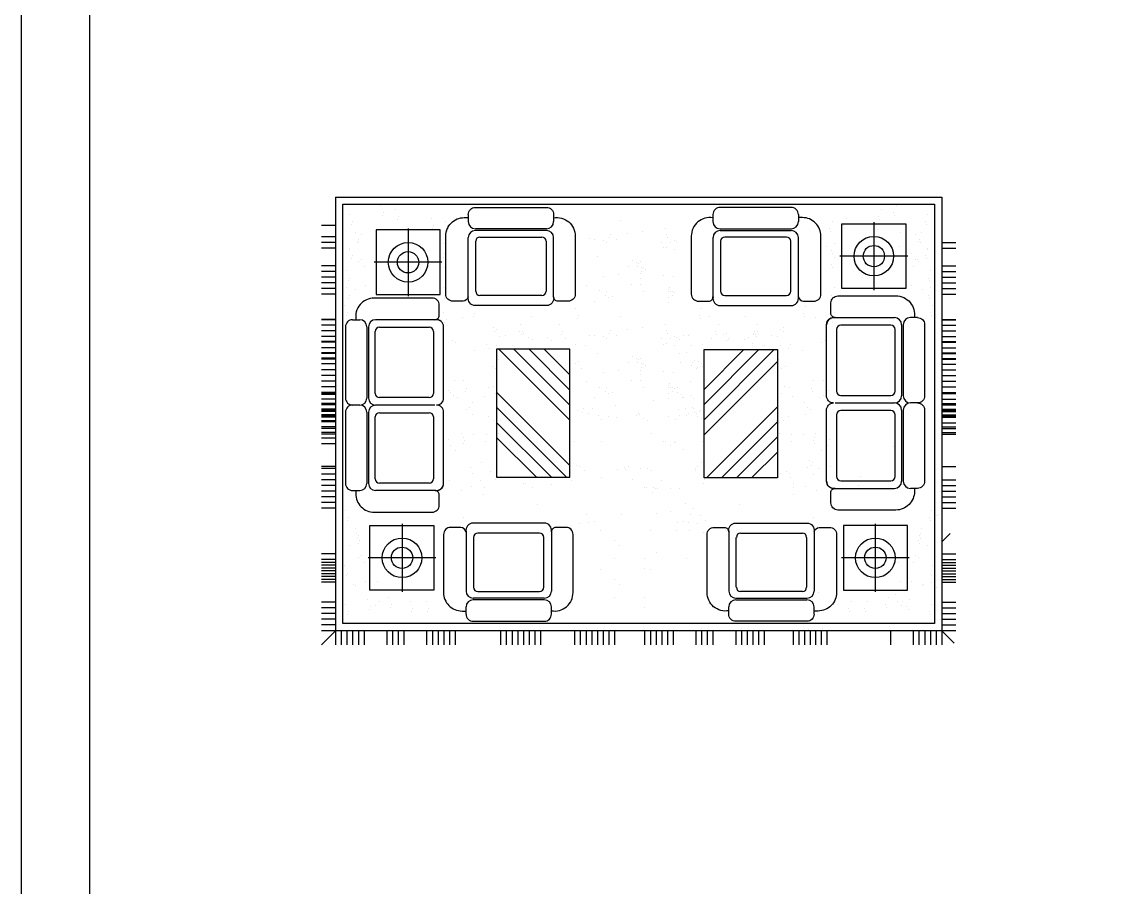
# Model space of a CAD drawing. Header units: inches. Extents: x 6.4 to 48.9, y 11.7 to 36.5.
# Drawn here: x 27.88 to 33.22, y 19.06 to 23.34 of the extents above; entities that cross this region are included whole.
import ezdxf

# ---------------------------------------------------------------- set-up
doc = ezdxf.new("R2010")
doc.units = ezdxf.units.IN
doc.header["$MEASUREMENT"] = 0
for name, color, linetype in [('02', 2, 'Continuous'), ('1', 1, 'Continuous'), ('4', 4, 'Continuous'), ('kadrbm', 4, 'Continuous')]:
    doc.layers.add(name, color=color, linetype=linetype)

# ---------------------------------------------------------------- blocks, each defined once
blk = doc.blocks.new('kadrbm')
at = {"layer": 'kadrbm', "color": 4}
blk.add_lwpolyline([(0, 0), (0, 24.7972), (21, 24.7972), (21, 0), (0, 0)], close=True, dxfattribs=at)
blk.add_lwpolyline([(20.6631, 0.3257), (20.6631, 24.4603), (0.3369, 24.4603), (0.3369, 0.3257), (20.6631, 0.3257)], dxfattribs=at)

msp = doc.modelspace()

# ---------------------------------------------------------------- linework, layer by layer
at = {"layer": '02'}
for p, q in [((30.0944, 22.3825), (30.0944, 22.3473)), ((30.5168, 22.3825), (30.5168, 22.3473)), ((31.3052, 22.3825), (31.3052, 22.3473)), ((31.7276, 22.3825), (31.7276, 22.3473)), ((29.7968, 22.3139, -0.1901), (29.7968, 21.9787, -0.1901)), ((30.4816, 22.3121), (30.1296, 22.3121)), ((30.4814, 22.3036), (30.1296, 22.3036)), ((31.3404, 22.3121), (31.6924, 22.3121)), ((31.3406, 22.3036), (31.6924, 22.3036)), ((32.1012, 22.3443, -0.1901), (32.1012, 22.009, -0.1901)), ((30.0944, 21.975), (30.0944, 22.2684)), ((30.1313, 22.003), (30.1313, 22.2501)), ((30.1524, 22.2712), (30.4581, 22.2712)), ((30.4793, 22.2501), (30.4793, 22.003)), ((30.5166, 21.975), (30.5166, 22.2684)), ((31.3054, 21.975), (31.3054, 22.2684)), ((31.3427, 22.2501), (31.3427, 22.003)), ((31.6696, 22.2712), (31.3639, 22.2712)), ((31.6907, 22.003), (31.6907, 22.2501)), ((31.7276, 21.975), (31.7276, 22.2684)), ((29.9644, 22.1463, -0.1901), (29.6292, 22.1463, -0.1901)), ((32.2688, 22.1766, -0.1901), (31.9336, 22.1766, -0.1901)), ((30.4581, 21.9818), (30.1524, 21.9818)), ((31.3639, 21.9818), (31.6696, 21.9818)), ((31.9097, 21.8728), (32.2031, 21.8728)), ((32.3172, 21.873), (32.282, 21.873)), ((29.5222, 21.8624), (29.5574, 21.8624)), ((29.5926, 21.8272), (29.5926, 21.4752)), ((29.6011, 21.827), (29.6011, 21.4752)), ((29.9297, 21.8624), (29.6363, 21.8624)), ((29.6546, 21.8249), (29.9017, 21.8249)), ((31.9165, 21.8144), (31.9165, 21.5087)), ((32.1848, 21.8355), (31.9377, 21.8355)), ((32.2059, 21.5087), (32.2059, 21.8144)), ((32.2383, 21.8376), (32.2383, 21.4858)), ((32.2468, 21.8378), (32.2468, 21.4858)), ((29.6335, 21.4981), (29.6335, 21.8038)), ((29.9229, 21.8038), (29.9229, 21.4981)), ((29.5574, 21.4402), (29.5222, 21.4402)), ((29.9297, 21.44), (29.6363, 21.44)), ((29.9017, 21.4769), (29.6546, 21.4769)), ((31.9097, 21.4506), (32.2031, 21.4506)), ((31.9377, 21.4875), (32.1848, 21.4875)), ((32.3172, 21.4506), (32.282, 21.4506)), ((29.5926, 21.405), (29.5926, 21.053)), ((29.6011, 21.4048), (29.6011, 21.053)), ((29.6546, 21.4027), (29.9017, 21.4027)), ((31.9165, 21.3922), (31.9165, 21.0864)), ((32.1848, 21.4133), (31.9377, 21.4133)), ((32.2059, 21.0864), (32.2059, 21.3922)), ((32.2383, 21.4154), (32.2383, 21.0636)), ((32.2468, 21.4156), (32.2468, 21.0636)), ((29.6335, 21.0758), (29.6335, 21.3816)), ((29.9229, 21.3816), (29.9229, 21.0758)), ((29.5222, 21.0178), (29.5574, 21.0178)), ((29.9297, 21.0178), (29.6363, 21.0178)), ((29.9017, 21.0547), (29.6546, 21.0547)), ((31.9097, 21.0284), (32.2031, 21.0284)), ((31.9377, 21.0653), (32.1848, 21.0653)), ((32.3172, 21.0284), (32.282, 21.0284)), ((29.7667, 20.8526, -0.1901), (29.7667, 20.5174, -0.1901)), ((32.1085, 20.8526, -0.1901), (32.1085, 20.5174, -0.1901)), ((30.0836, 20.8142), (30.0836, 20.5207)), ((30.4474, 20.8073), (30.1417, 20.8073)), ((30.5059, 20.8142), (30.5059, 20.5207)), ((31.3834, 20.8142), (31.3834, 20.5207)), ((31.4419, 20.8073), (31.7476, 20.8073)), ((31.8056, 20.8142), (31.8056, 20.5207)), ((30.1205, 20.7862), (30.1205, 20.5391)), ((30.4685, 20.5391), (30.4685, 20.7862)), ((31.4207, 20.5391), (31.4207, 20.7862)), ((31.7687, 20.7862), (31.7687, 20.5391)), ((29.9343, 20.685, -0.1901), (29.5991, 20.685, -0.1901)), ((32.2762, 20.685, -0.1901), (31.9409, 20.685, -0.1901)), ((30.4707, 20.4855), (30.1188, 20.4855)), ((30.1417, 20.5179), (30.4474, 20.5179)), ((31.4186, 20.4855), (31.7704, 20.4855)), ((31.7476, 20.5179), (31.4419, 20.5179)), ((30.0836, 20.4066), (30.0836, 20.4418)), ((30.4708, 20.477), (30.1188, 20.477)), ((30.506, 20.4066), (30.506, 20.4418)), ((31.3832, 20.4066), (31.3832, 20.4418)), ((31.4184, 20.477), (31.7704, 20.477)), ((31.8056, 20.4066), (31.8056, 20.4418))]:
    msp.add_line(p, q, dxfattribs=at)
for points in [[(30.0944, 22.3825, -0.414214), (30.1296, 22.4177), (30.4816, 22.4177, -0.414214), (30.5168, 22.3825)], [(31.7276, 22.3825, 0.414214), (31.6924, 22.4177), (31.3404, 22.4177, 0.414214), (31.3052, 22.3825)], [(30.5166, 21.975, -0.465074), (30.4814, 21.9322), (30.1296, 21.9322, -0.465074), (30.0944, 21.975, -0.291349), (30.069, 21.9539), (30.018, 21.9539, -0.414214), (29.9828, 21.9891), (29.9828, 22.2758, -0.414214), (30.0743, 22.3673), (30.0944, 22.3673)], [(30.5168, 22.3659, -0.465572), (30.624, 22.2758), (30.624, 21.9891, -0.414214), (30.5888, 21.9539), (30.5378, 21.9539, -0.414214), (30.5167, 21.975)], [(31.3052, 22.3659, 0.465572), (31.198, 22.2758), (31.198, 21.9891, 0.414214), (31.2332, 21.9539), (31.2842, 21.9539, 0.414214), (31.3053, 21.975)], [(31.3054, 21.975, 0.465074), (31.3406, 21.9322), (31.6924, 21.9322, 0.465074), (31.7276, 21.975, 0.291349), (31.753, 21.9539), (31.804, 21.9539, 0.414214), (31.8392, 21.9891), (31.8392, 22.2758, 0.414214), (31.7476, 22.3673), (31.7276, 22.3673)], [(31.9097, 21.873, -0.414214), (31.8886, 21.8941), (31.8886, 21.945, -0.414214), (31.9238, 21.9802), (32.2105, 21.9802, -0.465572), (32.3006, 21.873)], [(29.9297, 21.8624, 0.414214), (29.9508, 21.8835), (29.9508, 21.9344, 0.414214), (29.9156, 21.9696), (29.6289, 21.9696, 0.465572), (29.5388, 21.8624)], [(32.302, 21.0284), (32.302, 21.0127, -0.414214), (32.2105, 20.9212), (31.9238, 20.9212, -0.414214), (31.8886, 20.9564), (31.8886, 21.0073, -0.414214), (31.9097, 21.0284, -0.465074), (31.8669, 21.0636), (31.8669, 21.4154, -0.414214), (31.9021, 21.4506, -0.414214), (31.8669, 21.4858), (31.8669, 21.8376, -0.461848), (31.9097, 21.873)], [(32.3172, 21.873, -0.414214), (32.3524, 21.8378), (32.3524, 21.4858, -0.418049), (32.3172, 21.4508, -0.414214), (32.3524, 21.4156), (32.3524, 21.0636, -0.414214), (32.3172, 21.0284)], [(29.5222, 21.8624, 0.414214), (29.487, 21.8272), (29.487, 21.4752, 0.418049), (29.5222, 21.4402, 0.414214), (29.487, 21.405), (29.487, 21.053, 0.414214), (29.5222, 21.0178)], [(29.5374, 21.0178), (29.5374, 21.0021, 0.414214), (29.6289, 20.9106), (29.9156, 20.9106, 0.414214), (29.9508, 20.9458), (29.9508, 20.9967, 0.414214), (29.9297, 21.0178, 0.465074), (29.9725, 21.053), (29.9725, 21.4048, 0.414214), (29.9373, 21.44, 0.414214), (29.9725, 21.4752), (29.9725, 21.827, 0.461848), (29.9297, 21.8624)], [(30.5059, 20.8142, 0.465074), (30.4707, 20.8569), (30.1188, 20.8569, 0.465074), (30.0836, 20.8142, 0.291349), (30.0582, 20.8353), (30.0073, 20.8353, 0.414214), (29.9721, 20.8001), (29.9721, 20.5134, 0.414214), (30.0636, 20.4219), (30.0836, 20.4219)], [(31.3834, 20.8142, -0.465074), (31.4186, 20.8569), (31.7704, 20.8569, -0.465074), (31.8056, 20.8142, -0.291349), (31.831, 20.8353), (31.882, 20.8353, -0.414214), (31.9172, 20.8001), (31.9172, 20.5134, -0.414214), (31.8256, 20.4219), (31.8056, 20.4219)], [(30.506, 20.4232, 0.465572), (30.6132, 20.5134), (30.6132, 20.8001, 0.414214), (30.578, 20.8353), (30.5271, 20.8353, 0.414214), (30.506, 20.8142)], [(31.3832, 20.4232, -0.465572), (31.276, 20.5134), (31.276, 20.8001, -0.414214), (31.3112, 20.8353), (31.3622, 20.8353, -0.414214), (31.3833, 20.8142)], [(30.0836, 20.4066, 0.414214), (30.1188, 20.3714), (30.4708, 20.3714, 0.414214), (30.506, 20.4066)], [(31.8056, 20.4066, -0.414214), (31.7704, 20.3714), (31.4184, 20.3714, -0.414214), (31.3832, 20.4066)]]:
    msp.add_lwpolyline(points, format="xyb", dxfattribs=at)
for points in [[(29.955, 21.9867), (29.955, 22.3063), (29.6382, 22.3063), (29.6382, 21.9867)], [(31.943, 22.017), (31.943, 22.3367), (32.2598, 22.3367), (32.2598, 22.017)], [(30.5976, 21.7166), (30.2344, 21.7166), (30.2344, 21.083), (30.5976, 21.083)], [(31.6241, 21.0807), (31.261, 21.0807), (31.261, 21.7143), (31.6241, 21.7143)], [(29.9248, 20.8446), (29.9248, 20.525), (29.608, 20.525), (29.608, 20.8446)], [(31.9504, 20.8446), (31.9504, 20.525), (32.2672, 20.525), (32.2672, 20.8446)]]:
    msp.add_lwpolyline(points, close=True, dxfattribs=at)
for centre, radius in [((29.7968, 22.1463, -0.1901), 0.0979), ((32.1012, 22.1766, -0.1901), 0.0979), ((29.7968, 22.1463, -0.1901), 0.0528), ((32.1012, 22.1766, -0.1901), 0.0528), ((29.7667, 20.685, -0.1901), 0.0979), ((32.1085, 20.685, -0.1901), 0.0979), ((29.7667, 20.685, -0.1901), 0.0528), ((32.1085, 20.685, -0.1901), 0.0528)]:
    msp.add_circle(centre, radius, dxfattribs=at)
for centre, radius, start, end in [((30.1296, 22.3473), 0.0352, 180, 270), ((30.4816, 22.3473), 0.0352, 270, 0), ((31.3404, 22.3473), 0.0352, 180, 270), ((31.6924, 22.3473), 0.0352, 270, 0), ((30.1296, 22.2684), 0.0352, 90, 180), ((30.4814, 22.2684), 0.0352, 0, 90), ((31.3406, 22.2684), 0.0352, 90, 180), ((31.6924, 22.2684), 0.0352, 0, 90), ((30.1524, 22.2501), 0.0211, 90, 180), ((30.4581, 22.2501), 0.0211, 0, 90), ((31.3639, 22.2501), 0.0211, 90, 180), ((31.6696, 22.2501), 0.0211, 0, 90), ((30.1524, 22.003), 0.0211, 180, 270), ((30.4581, 22.003), 0.0211, 270, 0), ((31.3639, 22.003), 0.0211, 180, 270), ((31.6696, 22.003), 0.0211, 270, 0), ((31.9021, 21.8376), 0.0352, 90, 180), ((32.2031, 21.8376), 0.0352, 0, 90), ((32.282, 21.8378), 0.0352, 90, 180), ((29.5574, 21.8272), 0.0352, 0, 90), ((29.6363, 21.827), 0.0352, 90, 180), ((29.6546, 21.8038), 0.0211, 90, 180), ((29.9017, 21.8038), 0.0211, 0, 90), ((29.9373, 21.827), 0.0352, 0, 99.9811), ((31.9377, 21.8144), 0.0211, 90, 180), ((32.1848, 21.8144), 0.0211, 0, 90), ((29.6546, 21.4981), 0.0211, 180, 270), ((29.9017, 21.4981), 0.0211, 270, 0), ((31.9377, 21.5087), 0.0211, 180, 270), ((32.1848, 21.5087), 0.0211, 270, 0), ((29.5574, 21.4752), 0.0352, 270, 0), ((29.5574, 21.405), 0.0352, 0, 90), ((29.6363, 21.4752), 0.0352, 180, 270), ((29.6363, 21.4048), 0.0352, 90, 180), ((32.2031, 21.4858), 0.0352, 270, 0), ((32.2031, 21.4154), 0.0352, 0, 90), ((32.282, 21.4858), 0.0352, 180, 270), ((32.282, 21.4156), 0.0352, 90, 180), ((29.6546, 21.3816), 0.0211, 90, 180), ((29.9017, 21.3816), 0.0211, 0, 90), ((31.9377, 21.3922), 0.0211, 90, 180), ((32.1848, 21.3922), 0.0211, 0, 90), ((29.6546, 21.0758), 0.0211, 180, 270), ((29.9017, 21.0758), 0.0211, 270, 0), ((31.9377, 21.0864), 0.0211, 180, 270), ((32.1848, 21.0864), 0.0211, 270, 0), ((29.5574, 21.053), 0.0352, 270, 0), ((29.6363, 21.053), 0.0352, 180, 270), ((29.9373, 21.053), 0.0352, 270, 0), ((31.9021, 21.0636), 0.0352, 180, 280.4628), ((32.2031, 21.0636), 0.0352, 270, 0), ((32.282, 21.0636), 0.0352, 180, 270), ((30.1417, 20.7862), 0.0211, 90, 180), ((30.4474, 20.7862), 0.0211, 0, 90), ((31.4419, 20.7862), 0.0211, 90, 180), ((31.7476, 20.7862), 0.0211, 0, 90), ((30.1417, 20.5391), 0.0211, 180, 270), ((30.4474, 20.5391), 0.0211, 270, 0), ((31.4419, 20.5391), 0.0211, 180, 270), ((31.7476, 20.5391), 0.0211, 270, 0), ((30.1188, 20.5207), 0.0352, 180, 270), ((30.4707, 20.5207), 0.0352, 270, 0), ((31.4186, 20.5207), 0.0352, 180, 270), ((31.7704, 20.5207), 0.0352, 270, 0), ((30.1188, 20.4418), 0.0352, 90, 180), ((30.4708, 20.4418), 0.0352, 0, 90), ((31.4184, 20.4418), 0.0352, 90, 180), ((31.7704, 20.4418), 0.0352, 0, 90)]:
    msp.add_arc(centre, radius, start, end, dxfattribs=at)
at = {"layer": '1'}
for p, q in [((30.246, 21.7166), (30.5976, 21.365)), ((30.3207, 21.7166), (30.5976, 21.4397)), ((30.3954, 21.7166), (30.5976, 21.5143)), ((30.4701, 21.7166), (30.5976, 21.589)), ((31.261, 21.3677), (31.6075, 21.7143)), ((31.261, 21.4424), (31.5328, 21.7143)), ((31.261, 21.5171), (31.4581, 21.7143)), ((31.261, 21.2931), (31.6241, 21.6562)), ((30.2344, 21.5042), (30.5976, 21.141)), ((30.2344, 21.4295), (30.581, 21.083)), ((31.2726, 21.0807), (31.6241, 21.4322)), ((30.2344, 21.3548), (30.5063, 21.083)), ((31.3472, 21.0807), (31.6241, 21.3576)), ((30.2344, 21.2801), (30.4316, 21.083)), ((31.4219, 21.0807), (31.6241, 21.2829)), ((31.4966, 21.0807), (31.6241, 21.2082))]:
    msp.add_line(p, q, dxfattribs=at)
at = {"layer": '4'}
for p, q in [((29.438, 22.4689), (29.438, 20.2543)), ((32.4372, 22.4689), (32.4372, 20.2543)), ((29.6615, 22.4289), (29.6615, 22.4289)), ((29.7364, 22.409), (29.7364, 22.409)), ((32.1388, 22.409), (32.1388, 22.409)), ((32.2137, 22.4289), (32.2137, 22.4289)), ((29.5068, 22.384), (29.5068, 22.384)), ((29.5205, 22.348), (29.5205, 22.348)), ((29.6698, 22.379), (29.6698, 22.379)), ((29.6752, 22.3929), (29.6752, 22.3929)), ((29.7447, 22.359), (29.7447, 22.359)), ((29.7501, 22.3729), (29.7501, 22.3729)), ((29.9112, 22.364), (29.9112, 22.364)), ((29.981, 22.349), (29.981, 22.349)), ((30.8478, 22.3537), (30.8478, 22.3537)), ((31.8942, 22.349), (31.8942, 22.349)), ((31.9641, 22.364), (31.9641, 22.364)), ((32.1251, 22.3729), (32.1251, 22.3729)), ((32.1305, 22.359), (32.1305, 22.359)), ((32.2, 22.3929), (32.2, 22.3929)), ((32.2054, 22.379), (32.2054, 22.379)), ((32.3547, 22.348), (32.3547, 22.348)), ((32.3684, 22.384), (32.3684, 22.384)), ((29.438, 22.3286), (29.3676, 22.3286)), ((29.5151, 22.3341), (29.5151, 22.3341)), ((29.5367, 22.2941), (29.5367, 22.2941)), ((29.6416, 22.2932), (29.6416, 22.2932)), ((29.7561, 22.3083), (29.7561, 22.3083)), ((29.9194, 22.3141), (29.9194, 22.3141)), ((29.9248, 22.328), (29.9248, 22.328)), ((29.9893, 22.2991), (29.9893, 22.2991)), ((29.9947, 22.313), (29.9947, 22.313)), ((30.9566, 22.2972), (30.9566, 22.2972)), ((31.071, 22.3123), (31.071, 22.3123)), ((31.8805, 22.313), (31.8805, 22.313)), ((31.8859, 22.2991), (31.8859, 22.2991)), ((31.9504, 22.328), (31.9504, 22.328)), ((31.9558, 22.3141), (31.9558, 22.3141)), ((32.1191, 22.3083), (32.1191, 22.3083)), ((32.2336, 22.2932), (32.2336, 22.2932)), ((32.3385, 22.2941), (32.3385, 22.2941)), ((32.3601, 22.3341), (32.3601, 22.3341)), ((29.438, 22.2722), (29.3676, 22.2722)), ((29.438, 22.2441), (29.3676, 22.2441)), ((29.545, 22.2441), (29.545, 22.2441)), ((29.5504, 22.2581), (29.5504, 22.2581)), ((29.553, 22.2468), (29.553, 22.2468)), ((29.5683, 22.2836), (29.5683, 22.2836)), ((29.9711, 22.2391), (29.9711, 22.2391)), ((30.692, 22.2624), (30.692, 22.2624)), ((30.7177, 22.2614), (30.7177, 22.2614)), ((30.7628, 22.2527), (30.7628, 22.2527)), ((30.7806, 22.2431), (30.7806, 22.2431)), ((30.7943, 22.2682), (30.7943, 22.2682)), ((30.7998, 22.2848), (30.7998, 22.2848)), ((30.8257, 22.261), (30.8257, 22.261)), ((30.8833, 22.2876), (30.8833, 22.2876)), ((31.0499, 22.2453), (31.0499, 22.2453)), ((31.0754, 22.2848), (31.0754, 22.2848)), ((31.0809, 22.2682), (31.0809, 22.2682)), ((31.0946, 22.2431), (31.0946, 22.2431)), ((31.1124, 22.2527), (31.1124, 22.2527)), ((31.123, 22.251), (31.123, 22.251)), ((31.9042, 22.2391), (31.9042, 22.2391)), ((32.3069, 22.2836), (32.3069, 22.2836)), ((32.3222, 22.2468), (32.3222, 22.2468)), ((32.3248, 22.2581), (32.3248, 22.2581)), ((32.3302, 22.2441), (32.3302, 22.2441)), ((32.4372, 22.2441), (32.5076, 22.2441)), ((29.438, 22.2159), (29.3676, 22.2159)), ((29.5064, 22.2119), (29.5064, 22.2119)), ((29.5068, 22.2141), (29.5068, 22.2141)), ((29.9793, 22.1892), (29.9793, 22.1892)), ((29.9847, 22.2031), (29.9847, 22.2031)), ((31.0616, 22.2175), (31.0616, 22.2175)), ((31.0759, 22.2215), (31.0759, 22.2215)), ((31.1132, 22.2119), (31.1132, 22.2119)), ((31.8665, 22.2229), (31.8665, 22.2229)), ((31.8905, 22.2031), (31.8905, 22.2031)), ((31.8959, 22.1892), (31.8959, 22.1892)), ((32.2294, 22.2256), (32.2294, 22.2256)), ((32.2888, 22.1878), (32.2888, 22.1878)), ((32.3684, 22.2141), (32.3684, 22.2141)), ((32.3688, 22.2119), (32.3688, 22.2119)), ((32.4372, 22.2159), (32.5076, 22.2159)), ((32.5216, 22.2276), (32.5216, 22.2276)), ((29.5151, 22.1642), (29.5151, 22.1642)), ((29.5205, 22.1781), (29.5205, 22.1781)), ((29.5538, 22.1512), (29.5538, 22.1512)), ((29.5676, 22.1601), (29.5676, 22.1601)), ((29.9711, 22.1692), (29.9711, 22.1692)), ((29.9847, 22.1332), (29.9847, 22.1332)), ((30.7341, 22.1733), (30.7341, 22.1733)), ((30.9089, 22.1541), (30.9089, 22.1541)), ((30.9266, 22.1445), (30.9266, 22.1445)), ((30.9345, 22.1398), (30.9345, 22.1398)), ((30.9482, 22.1487), (30.9482, 22.1487)), ((31.8905, 22.1332), (31.8905, 22.1332)), ((31.9042, 22.1692), (31.9042, 22.1692)), ((32.3077, 22.1601), (32.3077, 22.1601)), ((32.3157, 22.1577), (32.3157, 22.1577)), ((32.3214, 22.1512), (32.3214, 22.1512)), ((32.3547, 22.1781), (32.3547, 22.1781)), ((32.3601, 22.1642), (32.3601, 22.1642)), ((29.438, 22.1295), (29.3676, 22.1295)), ((29.438, 22.1013), (29.3676, 22.1013)), ((29.4918, 22.1042), (29.4918, 22.1042)), ((29.5797, 22.1274), (29.5797, 22.1274)), ((29.9793, 22.1192), (29.9793, 22.1192)), ((30.8372, 22.0854), (30.8372, 22.0854)), ((30.8858, 22.127), (30.8858, 22.127)), ((30.9315, 22.1252), (30.9315, 22.1252)), ((30.9451, 22.0892), (30.9451, 22.0892)), ((30.9517, 22.1004), (30.9517, 22.1004)), ((30.9532, 22.1207), (30.9532, 22.1207)), ((30.9604, 22.116), (30.9604, 22.116)), ((30.971, 22.1111), (30.971, 22.1111)), ((31.0606, 22.0815), (31.0606, 22.0815)), ((31.8959, 22.1192), (31.8959, 22.1192)), ((32.2955, 22.1274), (32.2955, 22.1274)), ((32.3834, 22.1042), (32.3834, 22.1042)), ((32.4372, 22.1295), (32.5076, 22.1295)), ((32.4372, 22.1013), (32.5076, 22.1013)), ((29.438, 22.0732), (29.3676, 22.0732)), ((29.438, 22.045), (29.3676, 22.045)), ((29.5001, 22.0543), (29.5001, 22.0543)), ((29.5055, 22.0682), (29.5055, 22.0682)), ((29.5884, 22.0314), (29.5884, 22.0314)), ((30.6816, 22.0316), (30.6816, 22.0316)), ((30.7639, 22.0757), (30.7639, 22.0757)), ((30.9021, 22.0389), (30.9021, 22.0389)), ((30.9461, 22.0665), (30.9461, 22.0665)), ((30.9478, 22.0371), (30.9478, 22.0371)), ((31.1113, 22.0757), (31.1113, 22.0757)), ((32.2868, 22.0314), (32.2868, 22.0314)), ((32.3697, 22.0682), (32.3697, 22.0682)), ((32.3751, 22.0543), (32.3751, 22.0543)), ((32.4372, 22.0732), (32.5076, 22.0732)), ((32.4372, 22.045), (32.5076, 22.045)), ((29.438, 22.0168), (29.3676, 22.0168)), ((29.438, 21.9887), (29.3676, 21.9887)), ((29.4918, 22.0193), (29.4918, 22.0193)), ((29.5055, 21.9833), (29.5055, 21.9833)), ((29.5346, 22.0134), (29.5346, 22.0134)), ((29.9711, 22.0193), (29.9711, 22.0193)), ((29.9847, 21.9833), (29.9847, 21.9833)), ((30.7451, 22.0052), (30.7451, 22.0052)), ((30.7717, 21.9814), (30.7717, 21.9814)), ((30.7806, 22.0022), (30.7806, 22.0022)), ((30.8065, 21.9784), (30.8065, 21.9784)), ((30.9615, 22.0011), (30.9615, 22.0011)), ((31.0829, 22.0038), (31.0829, 22.0038)), ((31.0875, 22.0131), (31.0875, 22.0131)), ((31.0884, 22.0203), (31.0884, 22.0203)), ((31.0947, 22.0022), (31.0947, 22.0022)), ((31.1035, 21.9814), (31.1035, 21.9814)), ((31.1053, 22.0035), (31.1053, 22.0035)), ((31.1143, 21.9965), (31.1143, 21.9965)), ((31.8905, 21.9833), (31.8905, 21.9833)), ((31.9042, 22.0193), (31.9042, 22.0193)), ((32.3406, 22.0134), (32.3406, 22.0134)), ((32.3697, 21.9833), (32.3697, 21.9833)), ((32.3834, 22.0193), (32.3834, 22.0193)), ((32.4372, 22.0168), (32.5076, 22.0168)), ((32.4372, 21.9887), (32.5076, 21.9887)), ((29.4818, 21.9344), (29.4818, 21.9344)), ((29.5001, 21.9694), (29.5001, 21.9694)), ((29.9793, 21.9694), (29.9793, 21.9694)), ((30.1108, 21.9294), (30.1108, 21.9294)), ((30.625, 21.9194), (30.625, 21.9194)), ((30.7204, 21.9522), (30.7204, 21.9522)), ((30.7894, 21.9718), (30.7894, 21.9718)), ((31.0858, 21.9718), (31.0858, 21.9718)), ((31.0864, 21.9498), (31.0864, 21.9498)), ((31.2502, 21.9194), (31.2502, 21.9194)), ((31.7644, 21.9294), (31.7644, 21.9294)), ((31.8959, 21.9694), (31.8959, 21.9694)), ((32.3751, 21.9694), (32.3751, 21.9694)), ((32.3934, 21.9344), (32.3934, 21.9344)), ((29.4901, 21.8845), (29.4901, 21.8845)), ((29.4955, 21.8984), (29.4955, 21.8984)), ((29.9711, 21.8994), (29.9711, 21.8994)), ((30.0638, 21.8723), (30.0638, 21.8723)), ((30.1191, 21.8795), (30.1191, 21.8795)), ((30.1245, 21.8934), (30.1245, 21.8934)), ((30.4093, 21.8771), (30.4093, 21.8771)), ((30.6333, 21.8695), (30.6333, 21.8695)), ((30.6387, 21.8834), (30.6387, 21.8834)), ((30.8478, 21.8779), (30.8478, 21.8779)), ((31.2365, 21.8834), (31.2365, 21.8834)), ((31.2419, 21.8695), (31.2419, 21.8695)), ((31.2863, 21.8787), (31.2863, 21.8787)), ((31.4659, 21.8771), (31.4659, 21.8771)), ((31.7507, 21.8934), (31.7507, 21.8934)), ((31.7561, 21.8795), (31.7561, 21.8795)), ((31.8114, 21.8723), (31.8114, 21.8723)), ((31.9042, 21.8994), (31.9042, 21.8994)), ((32.3797, 21.8984), (32.3797, 21.8984)), ((32.3851, 21.8845), (32.3851, 21.8845)), ((29.438, 21.8639), (29.3676, 21.8639)), ((29.438, 21.8618), (29.3676, 21.8618)), ((29.438, 21.8357), (29.3676, 21.8357)), ((29.9793, 21.8495), (29.9793, 21.8495)), ((29.9847, 21.8634), (29.9847, 21.8634)), ((30.2199, 21.8226), (30.2199, 21.8226)), ((30.2364, 21.8138), (30.2364, 21.8138)), ((30.3505, 21.8395), (30.3505, 21.8395)), ((30.5452, 21.8395), (30.5452, 21.8395)), ((30.9566, 21.8214), (30.9566, 21.8214)), ((31.071, 21.8365), (31.071, 21.8365)), ((31.3301, 21.8395), (31.3301, 21.8395)), ((31.5248, 21.8395), (31.5248, 21.8395)), ((31.6388, 21.8138), (31.6388, 21.8138)), ((31.6554, 21.8226), (31.6554, 21.8226)), ((31.8905, 21.8634), (31.8905, 21.8634)), ((31.8959, 21.8495), (31.8959, 21.8495)), ((32.4372, 21.8639), (32.5076, 21.8639)), ((32.4372, 21.8618), (32.5076, 21.8618)), ((32.4372, 21.8357), (32.5076, 21.8357)), ((29.438, 21.8075), (29.3676, 21.8075)), ((29.438, 21.7794), (29.3676, 21.7794)), ((30.2226, 21.8049), (30.2226, 21.8049)), ((30.2486, 21.7811), (30.2486, 21.7811)), ((30.2792, 21.7848), (30.2792, 21.7848)), ((30.3499, 21.8056), (30.3499, 21.8056)), ((30.3587, 21.7895), (30.3587, 21.7895)), ((30.3641, 21.8035), (30.3641, 21.8035)), ((30.3677, 21.796), (30.3677, 21.796)), ((30.3943, 21.7722), (30.3943, 21.7722)), ((30.412, 21.7626), (30.412, 21.7626)), ((30.4865, 21.7743), (30.4865, 21.7743)), ((30.5043, 21.7619), (30.5043, 21.7619)), ((30.5534, 21.7895), (30.5534, 21.7895)), ((30.5588, 21.8035), (30.5588, 21.8035)), ((30.5776, 21.7716), (30.5776, 21.7716)), ((30.692, 21.7866), (30.692, 21.7866)), ((30.7177, 21.7856), (30.7177, 21.7856)), ((30.7628, 21.7769), (30.7628, 21.7769)), ((30.7806, 21.7673), (30.7806, 21.7673)), ((30.7943, 21.7925), (30.7943, 21.7925)), ((30.7998, 21.809), (30.7998, 21.809)), ((30.8257, 21.7852), (30.8257, 21.7852)), ((30.8833, 21.8118), (30.8833, 21.8118)), ((31.0499, 21.7695), (31.0499, 21.7695)), ((31.0754, 21.809), (31.0754, 21.809)), ((31.0809, 21.7925), (31.0809, 21.7925)), ((31.0946, 21.7673), (31.0946, 21.7673)), ((31.1124, 21.7769), (31.1124, 21.7769)), ((31.123, 21.7752), (31.123, 21.7752)), ((31.1408, 21.7655), (31.1408, 21.7655)), ((31.1575, 21.7856), (31.1575, 21.7856)), ((31.1832, 21.7866), (31.1832, 21.7866)), ((31.1904, 21.7913), (31.1904, 21.7913)), ((31.2977, 21.7716), (31.2977, 21.7716)), ((31.3164, 21.8035), (31.3164, 21.8035)), ((31.3218, 21.7895), (31.3218, 21.7895)), ((31.3577, 21.7876), (31.3577, 21.7876)), ((31.3709, 21.7619), (31.3709, 21.7619)), ((31.3715, 21.7965), (31.3715, 21.7965)), ((31.3837, 21.7638), (31.3837, 21.7638)), ((31.3887, 21.7743), (31.3887, 21.7743)), ((31.4632, 21.7626), (31.4632, 21.7626)), ((31.4809, 21.7722), (31.4809, 21.7722)), ((31.5033, 21.7889), (31.5033, 21.7889)), ((31.5076, 21.796), (31.5076, 21.796)), ((31.5111, 21.8035), (31.5111, 21.8035)), ((31.5165, 21.7895), (31.5165, 21.7895)), ((31.521, 21.7792), (31.521, 21.7792)), ((31.5253, 21.8056), (31.5253, 21.8056)), ((31.596, 21.7848), (31.596, 21.7848)), ((31.6266, 21.7811), (31.6266, 21.7811)), ((31.6526, 21.8049), (31.6526, 21.8049)), ((32.4372, 21.8075), (32.5076, 21.8075)), ((32.4372, 21.7794), (32.5076, 21.7794)), ((29.438, 21.7552), (29.3676, 21.7552)), ((29.438, 21.7512), (29.3676, 21.7512)), ((29.438, 21.7231), (29.3676, 21.7231)), ((30.014, 21.7585), (30.014, 21.7585)), ((30.0317, 21.7489), (30.0317, 21.7489)), ((30.1253, 21.712), (30.1253, 21.712)), ((30.1846, 21.7401), (30.1846, 21.7401)), ((30.1986, 21.7217), (30.1986, 21.7217)), ((30.2362, 21.7345), (30.2362, 21.7345)), ((30.313, 21.7367), (30.313, 21.7367)), ((30.6231, 21.7409), (30.6231, 21.7409)), ((30.6747, 21.7353), (30.6747, 21.7353)), ((31.0616, 21.7417), (31.0616, 21.7417)), ((31.0759, 21.7457), (31.0759, 21.7457)), ((31.1132, 21.7361), (31.1132, 21.7361)), ((31.2005, 21.7353), (31.2005, 21.7353)), ((31.2521, 21.7409), (31.2521, 21.7409)), ((31.5, 21.7425), (31.5, 21.7425)), ((31.5517, 21.7369), (31.5517, 21.7369)), ((31.5622, 21.7367), (31.5622, 21.7367)), ((31.639, 21.7345), (31.639, 21.7345)), ((31.6767, 21.7217), (31.6767, 21.7217)), ((31.6906, 21.7401), (31.6906, 21.7401)), ((31.7499, 21.712), (31.7499, 21.712)), ((31.8435, 21.7489), (31.8435, 21.7489)), ((31.8612, 21.7585), (31.8612, 21.7585)), ((32.4372, 21.7552), (32.5076, 21.7552)), ((32.4372, 21.7512), (32.5076, 21.7512)), ((32.4372, 21.7231), (32.5076, 21.7231)), ((29.438, 21.6989), (29.3676, 21.6989)), ((29.438, 21.6949), (29.3676, 21.6949)), ((29.438, 21.6728), (29.3676, 21.6728)), ((29.438, 21.6707), (29.3676, 21.6707)), ((29.438, 21.6667), (29.3676, 21.6667)), ((30.2446, 21.6667), (30.2446, 21.6667)), ((30.6404, 21.6548), (30.6404, 21.6548)), ((30.7341, 21.6975), (30.7341, 21.6975)), ((30.9089, 21.6783), (30.9089, 21.6783)), ((30.9266, 21.6687), (30.9266, 21.6687)), ((30.9345, 21.664), (30.9345, 21.664)), ((30.9482, 21.673), (30.9482, 21.673)), ((31.1411, 21.6975), (31.1411, 21.6975)), ((31.1726, 21.6983), (31.1726, 21.6983)), ((31.2162, 21.6595), (31.2162, 21.6595)), ((31.2348, 21.6548), (31.2348, 21.6548)), ((31.6306, 21.6667), (31.6306, 21.6667)), ((32.4372, 21.6989), (32.5076, 21.6989)), ((32.4372, 21.6949), (32.5076, 21.6949)), ((32.4372, 21.6707), (32.5076, 21.6707)), ((32.4372, 21.6667), (32.5076, 21.6667)), ((29.438, 21.6446), (29.3676, 21.6446)), ((29.438, 21.6148), (29.3676, 21.6148)), ((30.2128, 21.6329), (30.2128, 21.6329)), ((30.2305, 21.6233), (30.2305, 21.6233)), ((30.6266, 21.6459), (30.6266, 21.6459)), ((30.6526, 21.6221), (30.6526, 21.6221)), ((30.7639, 21.5999), (30.7639, 21.5999)), ((30.8372, 21.6096), (30.8372, 21.6096)), ((30.8858, 21.6512), (30.8858, 21.6512)), ((30.9315, 21.6494), (30.9315, 21.6494)), ((30.9451, 21.6134), (30.9451, 21.6134)), ((30.9517, 21.6247), (30.9517, 21.6247)), ((30.9532, 21.6449), (30.9532, 21.6449)), ((30.9604, 21.6403), (30.9604, 21.6403)), ((30.971, 21.6353), (30.971, 21.6353)), ((31.0606, 21.6058), (31.0606, 21.6058)), ((31.1113, 21.5999), (31.1113, 21.5999)), ((31.1429, 21.6498), (31.1429, 21.6498)), ((31.1984, 21.6335), (31.1984, 21.6335)), ((31.2038, 21.65), (31.2038, 21.65)), ((31.2226, 21.6221), (31.2226, 21.6221)), ((31.2298, 21.6262), (31.2298, 21.6262)), ((31.2486, 21.6459), (31.2486, 21.6459)), ((31.2518, 21.6309), (31.2518, 21.6309)), ((31.6447, 21.6233), (31.6447, 21.6233)), ((31.6625, 21.6329), (31.6625, 21.6329)), ((32.4372, 21.6425), (32.5076, 21.6425)), ((32.4372, 21.6148), (32.5076, 21.6148)), ((29.438, 21.5867), (29.3676, 21.5867)), ((29.438, 21.5585), (29.3676, 21.5585)), ((30.0252, 21.5615), (30.0252, 21.5615)), ((30.0709, 21.5597), (30.0709, 21.5597)), ((30.6816, 21.5559), (30.6816, 21.5559)), ((30.9021, 21.5631), (30.9021, 21.5631)), ((30.9461, 21.5907), (30.9461, 21.5907)), ((30.9478, 21.5613), (30.9478, 21.5613)), ((31.1936, 21.5559), (31.1936, 21.5559)), ((31.8043, 21.5597), (31.8043, 21.5597)), ((31.85, 21.5615), (31.85, 21.5615)), ((32.4372, 21.5867), (32.5076, 21.5867)), ((32.4372, 21.5585), (32.5076, 21.5585)), ((29.438, 21.5304), (29.3676, 21.5304)), ((29.438, 21.5022), (29.3676, 21.5022)), ((29.438, 21.4978), (29.3676, 21.4978)), ((29.438, 21.4932), (29.3676, 21.4932)), ((29.449, 21.5387), (29.449, 21.5387)), ((29.9963, 21.511), (29.9963, 21.511)), ((30.0059, 21.5001), (30.0059, 21.5001)), ((30.0792, 21.5098), (30.0792, 21.5098)), ((30.0846, 21.5237), (30.0846, 21.5237)), ((30.1937, 21.5249), (30.1937, 21.5249)), ((30.2172, 21.5313), (30.2172, 21.5313)), ((30.2293, 21.4986), (30.2293, 21.4986)), ((30.7451, 21.5294), (30.7451, 21.5294)), ((30.7717, 21.5056), (30.7717, 21.5056)), ((30.7806, 21.5264), (30.7806, 21.5264)), ((30.7894, 21.496), (30.7894, 21.496)), ((30.8065, 21.5026), (30.8065, 21.5026)), ((30.9615, 21.5253), (30.9615, 21.5253)), ((31.0829, 21.528), (31.0829, 21.528)), ((31.0858, 21.496), (31.0858, 21.496)), ((31.0875, 21.5373), (31.0875, 21.5373)), ((31.0884, 21.5445), (31.0884, 21.5445)), ((31.0947, 21.5264), (31.0947, 21.5264)), ((31.1035, 21.5056), (31.1035, 21.5056)), ((31.1053, 21.5277), (31.1053, 21.5277)), ((31.1143, 21.5208), (31.1143, 21.5208)), ((31.1301, 21.5294), (31.1301, 21.5294)), ((31.1319, 21.5039), (31.1319, 21.5039)), ((31.1496, 21.4942), (31.1496, 21.4942)), ((31.6459, 21.4986), (31.6459, 21.4986)), ((31.6581, 21.5313), (31.6581, 21.5313)), ((31.6816, 21.5249), (31.6816, 21.5249)), ((31.7906, 21.5237), (31.7906, 21.5237)), ((31.796, 21.5098), (31.796, 21.5098)), ((31.8693, 21.5001), (31.8693, 21.5001)), ((31.879, 21.511), (31.879, 21.511)), ((32.4372, 21.5304), (32.5076, 21.5304)), ((32.4372, 21.5022), (32.5076, 21.5022)), ((32.4372, 21.4978), (32.5076, 21.4978)), ((29.438, 21.4696), (29.3676, 21.4696)), ((29.438, 21.4475), (29.3676, 21.4475)), ((29.438, 21.4415), (29.3676, 21.4415)), ((30.0229, 21.4872), (30.0229, 21.4872)), ((30.0406, 21.4776), (30.0406, 21.4776)), ((30.1153, 21.4522), (30.1153, 21.4522)), ((30.1746, 21.4803), (30.1746, 21.4803)), ((30.7204, 21.4764), (30.7204, 21.4764)), ((30.8218, 21.4392), (30.8218, 21.4392)), ((31.0131, 21.4643), (31.0131, 21.4643)), ((31.0864, 21.474), (31.0864, 21.474)), ((31.1548, 21.4764), (31.1548, 21.4764)), ((31.1589, 21.4772), (31.1589, 21.4772)), ((31.2008, 21.4891), (31.2008, 21.4891)), ((31.2105, 21.4716), (31.2105, 21.4716)), ((31.7006, 21.4803), (31.7006, 21.4803)), ((31.7599, 21.4522), (31.7599, 21.4522)), ((31.8346, 21.4776), (31.8346, 21.4776)), ((31.8524, 21.4872), (31.8524, 21.4872)), ((32.2549, 21.4615), (32.2549, 21.4615)), ((32.4372, 21.4696), (32.5076, 21.4696)), ((32.4372, 21.4475), (32.5076, 21.4475)), ((32.4372, 21.4415), (32.5076, 21.4415)), ((32.5162, 21.4826), (32.5162, 21.4826)), ((29.438, 21.4193), (29.3676, 21.4193)), ((29.438, 21.4133), (29.3676, 21.4133)), ((29.438, 21.4088), (29.3676, 21.4088)), ((29.438, 21.3912), (29.3676, 21.3912)), ((30.0879, 21.4169), (30.0879, 21.4169)), ((30.1017, 21.4258), (30.1017, 21.4258)), ((30.1139, 21.3931), (30.1139, 21.3931)), ((30.195, 21.3854), (30.195, 21.3854)), ((30.6341, 21.4144), (30.6341, 21.4144)), ((30.6597, 21.4044), (30.6597, 21.4044)), ((30.6651, 21.421), (30.6651, 21.421)), ((30.6911, 21.3972), (30.6911, 21.3972)), ((30.7074, 21.4241), (30.7074, 21.4241)), ((30.7368, 21.3883), (30.7368, 21.3883)), ((30.929, 21.3904), (30.929, 21.3904)), ((30.9355, 21.3974), (30.9355, 21.3974)), ((30.9412, 21.3939), (30.9412, 21.3939)), ((31.1325, 21.4191), (31.1325, 21.4191)), ((31.1384, 21.3883), (31.1384, 21.3883)), ((31.1678, 21.4241), (31.1678, 21.4241)), ((31.1753, 21.3891), (31.1753, 21.3891)), ((31.1841, 21.3972), (31.1841, 21.3972)), ((31.2057, 21.4287), (31.2057, 21.4287)), ((31.2101, 21.421), (31.2101, 21.421)), ((31.2156, 21.4044), (31.2156, 21.4044)), ((31.2231, 21.3996), (31.2231, 21.3996)), ((31.2368, 21.4085), (31.2368, 21.4085)), ((31.2411, 21.4144), (31.2411, 21.4144)), ((31.6802, 21.3854), (31.6802, 21.3854)), ((31.7613, 21.3931), (31.7613, 21.3931)), ((31.7735, 21.4258), (31.7735, 21.4258)), ((31.7873, 21.4169), (31.7873, 21.4169)), ((32.4372, 21.4193), (32.5076, 21.4193)), ((32.4372, 21.4133), (32.5076, 21.4133)), ((32.4372, 21.4088), (32.5076, 21.4088)), ((32.4372, 21.3912), (32.5076, 21.3912)), ((29.438, 21.3851), (29.3676, 21.3851)), ((29.438, 21.3806), (29.3676, 21.3806)), ((29.438, 21.363), (29.3676, 21.363)), ((29.438, 21.357), (29.3676, 21.357)), ((29.438, 21.3332), (29.3676, 21.3332)), ((30.2216, 21.3616), (30.2216, 21.3616)), ((30.2394, 21.352), (30.2394, 21.352)), ((30.2551, 21.3645), (30.2551, 21.3645)), ((30.7535, 21.3692), (30.7535, 21.3692)), ((30.7884, 21.3827), (30.7884, 21.3827)), ((30.8267, 21.3788), (30.8267, 21.3788)), ((30.9621, 21.3736), (30.9621, 21.3736)), ((30.9798, 21.364), (30.9798, 21.364)), ((31.0868, 21.3827), (31.0868, 21.3827)), ((31.1218, 21.3692), (31.1218, 21.3692)), ((31.2269, 21.3835), (31.2269, 21.3835)), ((31.249, 21.3758), (31.249, 21.3758)), ((31.6201, 21.3645), (31.6201, 21.3645)), ((31.6359, 21.352), (31.6359, 21.352)), ((31.6536, 21.3616), (31.6536, 21.3616)), ((32.4372, 21.3851), (32.5076, 21.3851)), ((32.4372, 21.3806), (32.5076, 21.3806)), ((32.4372, 21.3524), (32.5076, 21.3524)), ((32.4372, 21.3332), (32.5076, 21.3332)), ((29.438, 21.3243), (29.3676, 21.3243)), ((29.438, 21.3051), (29.3676, 21.3051)), ((29.438, 21.2961), (29.3676, 21.2961)), ((30.0609, 21.3), (30.0609, 21.3)), ((30.0687, 21.279), (30.0687, 21.279)), ((30.1225, 21.297), (30.1225, 21.297)), ((30.1832, 21.2941), (30.1832, 21.2941)), ((30.2419, 21.2974), (30.2419, 21.2974)), ((30.9995, 21.2986), (30.9995, 21.2986)), ((31.6334, 21.2974), (31.6334, 21.2974)), ((31.692, 21.2941), (31.692, 21.2941)), ((31.7527, 21.297), (31.7527, 21.297)), ((31.8065, 21.279), (31.8065, 21.279)), ((31.8143, 21.3), (31.8143, 21.3)), ((32.4372, 21.3243), (32.5076, 21.3243)), ((32.4372, 21.3051), (32.5076, 21.3051)), ((32.4372, 21.2961), (32.5076, 21.2961)), ((29.438, 21.2769), (29.3676, 21.2769)), ((29.438, 21.2488), (29.3676, 21.2488)), ((29.9955, 21.2694), (29.9955, 21.2694)), ((30.0051, 21.2397), (30.0051, 21.2397)), ((30.0692, 21.25), (30.0692, 21.25)), ((30.0746, 21.2639), (30.0746, 21.2639)), ((30.1819, 21.2592), (30.1819, 21.2592)), ((30.6204, 21.26), (30.6204, 21.26)), ((30.754, 21.2581), (30.754, 21.2581)), ((31.0589, 21.2608), (31.0589, 21.2608)), ((31.0691, 21.262), (31.0691, 21.262)), ((31.0951, 21.2382), (31.0951, 21.2382)), ((31.1141, 21.2564), (31.1141, 21.2564)), ((31.1213, 21.2581), (31.1213, 21.2581)), ((31.2548, 21.26), (31.2548, 21.26)), ((31.6933, 21.2592), (31.6933, 21.2592)), ((31.8006, 21.2639), (31.8006, 21.2639)), ((31.806, 21.25), (31.806, 21.25)), ((31.8701, 21.2397), (31.8701, 21.2397)), ((31.8798, 21.2694), (31.8798, 21.2694)), ((32.1995, 21.235), (32.1995, 21.235)), ((30.0306, 21.2178), (30.0306, 21.2178)), ((31.1585, 21.223), (31.1585, 21.223)), ((31.8446, 21.2178), (31.8446, 21.2178)), ((29.438, 21.1361), (29.3676, 21.1361)), ((29.438, 21.1272), (29.3676, 21.1272)), ((30.1039, 21.1333), (30.1039, 21.1333)), ((30.162, 21.1568), (30.162, 21.1568)), ((30.2382, 21.1426), (30.2382, 21.1426)), ((30.6307, 21.1397), (30.6307, 21.1397)), ((30.6459, 21.1384), (30.6459, 21.1384)), ((30.8341, 21.1238), (30.8341, 21.1238)), ((30.8651, 21.1312), (30.8651, 21.1312)), ((30.874, 21.1233), (30.874, 21.1233)), ((30.8884, 21.1352), (30.8884, 21.1352)), ((30.9444, 21.1261), (30.9444, 21.1261)), ((30.9823, 21.1269), (30.9823, 21.1269)), ((31.0012, 21.1189), (31.0012, 21.1189)), ((31.2176, 21.1259), (31.2176, 21.1259)), ((31.2293, 21.1384), (31.2293, 21.1384)), ((31.2496, 21.156), (31.2496, 21.156)), ((31.7713, 21.1333), (31.7713, 21.1333)), ((31.7835, 21.166), (31.7835, 21.166)), ((31.7927, 21.1432), (31.7927, 21.1432)), ((31.7973, 21.1571), (31.7973, 21.1571)), ((31.8288, 21.1275), (31.8288, 21.1275)), ((31.8853, 21.1367), (31.8853, 21.1367)), ((32.4372, 21.1361), (32.5076, 21.1361)), ((29.438, 21.099), (29.3676, 21.099)), ((29.438, 21.0708), (29.3676, 21.0708)), ((30.0031, 21.0688), (30.0031, 21.0688)), ((30.1169, 21.1019), (30.1169, 21.1019)), ((30.1572, 21.0688), (30.1572, 21.0688)), ((30.2039, 21.1141), (30.2039, 21.1141)), ((30.2302, 21.0745), (30.2302, 21.0745)), ((30.2482, 21.0807), (30.2482, 21.0807)), ((30.6029, 21.0677), (30.6029, 21.0677)), ((30.6718, 21.1146), (30.6718, 21.1146)), ((30.7527, 21.0826), (30.7527, 21.0826)), ((30.908, 21.0699), (30.908, 21.0699)), ((31.0487, 21.0667), (31.0487, 21.0667)), ((31.2166, 21.1183), (31.2166, 21.1183)), ((31.2623, 21.0716), (31.2623, 21.0716)), ((31.627, 21.0807), (31.627, 21.0807)), ((31.6369, 21.0996), (31.6369, 21.0996)), ((31.6713, 21.1141), (31.6713, 21.1141)), ((31.6853, 21.1012), (31.6853, 21.1012)), ((31.6892, 21.0839), (31.6892, 21.0839)), ((31.8025, 21.0969), (31.8025, 21.0969)), ((31.9197, 21.0926), (31.9197, 21.0926)), ((32.0369, 21.0884), (32.0369, 21.0884)), ((32.4372, 21.0708), (32.5076, 21.0708)), ((29.438, 21.0427), (29.3676, 21.0427)), ((29.438, 21.0145), (29.3676, 21.0145)), ((30.0588, 21.0193), (30.0588, 21.0193)), ((30.1126, 21.0373), (30.1126, 21.0373)), ((30.1732, 21.0343), (30.1732, 21.0343)), ((30.3672, 21.0543), (30.3672, 21.0543)), ((30.377, 21.05), (30.377, 21.05)), ((30.412, 21.035), (30.412, 21.035)), ((30.5043, 21.0455), (30.5043, 21.0455)), ((30.9674, 21.032), (30.9674, 21.032)), ((30.9777, 21.0332), (30.9777, 21.0332)), ((31.0128, 21.0307), (31.0128, 21.0307)), ((31.0227, 21.0276), (31.0227, 21.0276)), ((31.0298, 21.0294), (31.0298, 21.0294)), ((31.0954, 21.0289), (31.0954, 21.0289)), ((31.14, 21.0263), (31.14, 21.0263)), ((31.2587, 21.0522), (31.2587, 21.0522)), ((31.702, 21.0343), (31.702, 21.0343)), ((31.7044, 21.0511), (31.7044, 21.0511)), ((31.7627, 21.0373), (31.7627, 21.0373)), ((31.8165, 21.0193), (31.8165, 21.0193)), ((31.9401, 21.0646), (31.9401, 21.0646)), ((32.0242, 21.0441), (32.0242, 21.0441)), ((32.4372, 21.0427), (32.5076, 21.0427)), ((32.4372, 21.0145), (32.5076, 21.0145)), ((29.438, 20.9864), (29.3676, 20.9864)), ((30.1719, 20.9994), (30.1719, 20.9994)), ((31.0037, 21.0094), (31.0037, 21.0094)), ((31.7033, 20.9994), (31.7033, 20.9994)), ((32.4372, 20.9864), (32.5076, 20.9864)), ((29.438, 20.9582), (29.3676, 20.9582)), ((29.438, 20.93), (29.3676, 20.93)), ((29.4868, 20.9203), (29.4868, 20.9203)), ((30.4386, 20.9487), (30.4386, 20.9487)), ((31.0968, 20.9147), (31.0968, 20.9147)), ((31.1674, 20.9517), (31.1674, 20.9517)), ((31.2113, 20.9297), (31.2113, 20.9297)), ((31.4366, 20.9487), (31.4366, 20.9487)), ((32.3884, 20.9203), (32.3884, 20.9203)), ((32.4372, 20.9582), (32.5076, 20.9582)), ((32.4372, 20.93), (32.5076, 20.93)), ((29.4951, 20.8704), (29.4951, 20.8704)), ((29.5005, 20.8843), (29.5005, 20.8843)), ((30.0725, 20.8835), (30.0725, 20.8835)), ((30.6445, 20.8551), (30.6445, 20.8551)), ((30.6789, 20.8969), (30.6789, 20.8969)), ((30.6911, 20.8572), (30.6911, 20.8572)), ((30.7178, 20.8648), (30.7178, 20.8648)), ((30.8529, 20.8974), (30.8529, 20.8974)), ((31.0235, 20.905), (31.0235, 20.905)), ((31.1296, 20.858), (31.1296, 20.858)), ((31.1574, 20.8648), (31.1574, 20.8648)), ((31.1841, 20.8572), (31.1841, 20.8572)), ((31.1963, 20.8969), (31.1963, 20.8969)), ((31.2307, 20.8551), (31.2307, 20.8551)), ((31.2423, 20.8921), (31.2423, 20.8921)), ((31.2682, 20.8683), (31.2682, 20.8683)), ((31.8027, 20.8835), (31.8027, 20.8835)), ((32.3747, 20.8843), (32.3747, 20.8843)), ((32.3801, 20.8704), (32.3801, 20.8704)), ((32.4132, 20.8948), (32.4132, 20.8948)), ((32.4231, 20.8996), (32.4231, 20.8996)), ((29.5367, 20.8304), (29.5367, 20.8304)), ((29.5417, 20.8054), (29.5417, 20.8054)), ((30.6173, 20.8077), (30.6173, 20.8077)), ((30.7505, 20.8194), (30.7505, 20.8194)), ((30.9976, 20.8214), (30.9976, 20.8214)), ((31.1247, 20.8194), (31.1247, 20.8194)), ((31.189, 20.8201), (31.189, 20.8201)), ((31.2579, 20.8077), (31.2579, 20.8077)), ((31.3661, 20.8261), (31.3661, 20.8261)), ((32.3335, 20.8054), (32.3335, 20.8054)), ((32.3385, 20.8304), (32.3385, 20.8304)), ((32.4372, 20.7634), (32.4785, 20.8047)), ((29.5064, 20.7482), (29.5064, 20.7482)), ((29.545, 20.7805), (29.545, 20.7805)), ((29.55, 20.7555), (29.55, 20.7555)), ((29.5504, 20.7944), (29.5504, 20.7944)), ((29.5554, 20.7694), (29.5554, 20.7694)), ((30.819, 20.7685), (30.819, 20.7685)), ((32.3198, 20.7694), (32.3198, 20.7694)), ((32.3248, 20.7944), (32.3248, 20.7944)), ((32.3252, 20.7555), (32.3252, 20.7555)), ((32.3302, 20.7805), (32.3302, 20.7805)), ((32.3688, 20.7482), (32.3688, 20.7482)), ((29.438, 20.7048), (29.3676, 20.7048)), ((29.5676, 20.6965), (29.5676, 20.6965)), ((30.845, 20.7447), (30.845, 20.7447)), ((31.0235, 20.7129), (31.0235, 20.7129)), ((32.3077, 20.6965), (32.3077, 20.6965)), ((32.4372, 20.7048), (32.5076, 20.7048)), ((29.438, 20.6766), (29.3676, 20.6766)), ((29.438, 20.6626), (29.3676, 20.6626)), ((29.438, 20.6484), (29.3676, 20.6484)), ((29.4818, 20.6456), (29.4818, 20.6456)), ((29.5538, 20.6875), (29.5538, 20.6875)), ((29.5797, 20.6638), (29.5797, 20.6638)), ((30.816, 20.6821), (30.816, 20.6821)), ((30.9642, 20.6832), (30.9642, 20.6832)), ((31.1762, 20.6804), (31.1762, 20.6804)), ((32.2236, 20.6601), (32.2236, 20.6601)), ((32.2955, 20.6638), (32.2955, 20.6638)), ((32.3214, 20.6875), (32.3214, 20.6875)), ((32.3934, 20.6456), (32.3934, 20.6456)), ((32.4372, 20.6766), (32.5076, 20.6766)), ((32.4372, 20.6626), (32.5076, 20.6626)), ((32.4372, 20.6484), (32.5076, 20.6484)), ((29.438, 20.6344), (29.3676, 20.6344)), ((29.438, 20.6203), (29.3676, 20.6203)), ((29.438, 20.6063), (29.3676, 20.6063)), ((29.438, 20.5921), (29.3676, 20.5921)), ((29.4901, 20.5956), (29.4901, 20.5956)), ((29.4955, 20.6095), (29.4955, 20.6095)), ((30.7505, 20.6272), (30.7505, 20.6272)), ((30.9675, 20.6325), (30.9675, 20.6325)), ((30.9976, 20.6292), (30.9976, 20.6292)), ((32.3797, 20.6095), (32.3797, 20.6095)), ((32.3851, 20.5956), (32.3851, 20.5956)), ((32.4372, 20.6344), (32.5076, 20.6344)), ((32.4372, 20.6203), (32.5076, 20.6203)), ((32.4372, 20.6063), (32.5076, 20.6063)), ((32.4372, 20.5921), (32.5076, 20.5921)), ((29.438, 20.5781), (29.3676, 20.5781)), ((29.438, 20.564), (29.3676, 20.564)), ((29.5291, 20.5526), (29.5291, 20.5526)), ((29.5346, 20.5497), (29.5346, 20.5497)), ((29.5884, 20.5677), (29.5884, 20.5677)), ((29.6435, 20.5677), (29.6435, 20.5677)), ((30.819, 20.5764), (30.819, 20.5764)), ((30.845, 20.5526), (30.845, 20.5526)), ((32.2317, 20.5677), (32.2317, 20.5677)), ((32.2868, 20.5677), (32.2868, 20.5677)), ((32.3406, 20.5497), (32.3406, 20.5497)), ((32.3462, 20.5526), (32.3462, 20.5526)), ((32.3872, 20.5606), (32.3872, 20.5606)), ((32.4132, 20.5368), (32.4132, 20.5368)), ((32.4372, 20.5781), (32.5076, 20.5781)), ((32.4372, 20.564), (32.5076, 20.564)), ((29.5966, 20.4807), (29.5966, 20.4807)), ((29.7015, 20.4907), (29.7015, 20.4907)), ((30.816, 20.4899), (30.816, 20.4899)), ((30.9642, 20.491), (30.9642, 20.491)), ((31.8259, 20.5123), (31.8259, 20.5123)), ((32.1737, 20.4907), (32.1737, 20.4907)), ((32.2073, 20.5015), (32.2073, 20.5015)), ((32.2786, 20.4807), (32.2786, 20.4807)), ((29.438, 20.4655), (29.3676, 20.4655)), ((29.438, 20.4373), (29.3676, 20.4373)), ((29.4016, 20.4374), (29.4016, 20.4374)), ((29.4868, 20.4557), (29.4868, 20.4557)), ((29.6049, 20.4308), (29.6049, 20.4308)), ((29.6103, 20.4447), (29.6103, 20.4447)), ((29.6364, 20.4513), (29.6364, 20.4513)), ((29.6565, 20.4692), (29.6565, 20.4692)), ((29.7098, 20.4408), (29.7098, 20.4408)), ((29.7152, 20.4547), (29.7152, 20.4547)), ((29.8063, 20.4707), (29.8063, 20.4707)), ((29.82, 20.4347), (29.82, 20.4347)), ((29.8862, 20.4707), (29.8862, 20.4707)), ((29.8999, 20.4347), (29.8999, 20.4347)), ((30.9675, 20.4403), (30.9675, 20.4403)), ((31.9753, 20.4347), (31.9753, 20.4347)), ((31.989, 20.4707), (31.989, 20.4707)), ((32.0552, 20.4347), (32.0552, 20.4347)), ((32.0689, 20.4707), (32.0689, 20.4707)), ((32.1601, 20.4547), (32.1601, 20.4547)), ((32.1654, 20.4408), (32.1654, 20.4408)), ((32.2187, 20.4692), (32.2187, 20.4692)), ((32.2388, 20.4513), (32.2388, 20.4513)), ((32.2442, 20.4677), (32.2442, 20.4677)), ((32.2649, 20.4447), (32.2649, 20.4447)), ((32.2703, 20.4308), (32.2703, 20.4308)), ((32.3884, 20.4557), (32.3884, 20.4557)), ((32.4372, 20.4655), (32.5076, 20.4655)), ((32.4372, 20.4373), (32.5076, 20.4373)), ((29.438, 20.4092), (29.3676, 20.4092)), ((29.438, 20.381), (29.3676, 20.381)), ((29.4951, 20.4058), (29.4951, 20.4058)), ((29.5005, 20.4197), (29.5005, 20.4197)), ((29.8146, 20.4208), (29.8146, 20.4208)), ((29.8945, 20.4208), (29.8945, 20.4208)), ((31.9807, 20.4208), (31.9807, 20.4208)), ((32.0606, 20.4208), (32.0606, 20.4208)), ((32.3747, 20.4197), (32.3747, 20.4197)), ((32.3801, 20.4058), (32.3801, 20.4058)), ((32.4372, 20.4092), (32.5076, 20.4092)), ((32.4372, 20.381), (32.5076, 20.381)), ((29.438, 20.3528), (29.3676, 20.3528)), ((32.5076, 20.3247), (29.3676, 20.3247)), ((29.438, 20.3247), (29.3676, 20.2543)), ((29.4662, 20.3247), (29.4662, 20.2543)), ((29.4944, 20.3247), (29.4944, 20.2543)), ((29.5225, 20.3247), (29.5225, 20.2543)), ((29.5507, 20.3247), (29.5507, 20.2543)), ((29.5788, 20.3247), (29.5788, 20.2543)), ((29.6915, 20.3247), (29.6915, 20.2543)), ((29.7196, 20.3247), (29.7196, 20.2543)), ((29.7478, 20.3247), (29.7478, 20.2543)), ((29.776, 20.3247), (29.776, 20.2543)), ((29.8886, 20.3247), (29.8886, 20.2543)), ((29.9168, 20.3247), (29.9168, 20.2543)), ((29.9449, 20.3247), (29.9449, 20.2543)), ((29.9731, 20.3247), (29.9731, 20.2543)), ((30.0012, 20.3247), (30.0012, 20.2543)), ((30.0294, 20.3247), (30.0294, 20.2543)), ((30.2547, 20.3247), (30.2547, 20.2543)), ((30.2828, 20.3247), (30.2828, 20.2543)), ((30.311, 20.3247), (30.311, 20.2543)), ((30.3392, 20.3247), (30.3392, 20.2543)), ((30.3673, 20.3247), (30.3673, 20.2543)), ((30.3955, 20.3247), (30.3955, 20.2543)), ((30.4236, 20.3247), (30.4236, 20.2543)), ((30.4518, 20.3247), (30.4518, 20.2543)), ((30.6208, 20.3247), (30.6208, 20.2543)), ((30.6489, 20.3247), (30.6489, 20.2543)), ((30.6771, 20.3247), (30.6771, 20.2543)), ((30.7052, 20.3247), (30.7052, 20.2543)), ((30.7334, 20.3247), (30.7334, 20.2543)), ((30.7616, 20.3247), (30.7616, 20.2543)), ((30.7897, 20.3247), (30.7897, 20.2543)), ((30.8179, 20.3247), (30.8179, 20.2543)), ((30.9672, 20.3247), (30.9672, 20.2543)), ((30.9953, 20.3247), (30.9953, 20.2543)), ((31.0235, 20.3247), (31.0235, 20.2543)), ((31.0517, 20.3247), (31.0517, 20.2543)), ((31.0798, 20.3247), (31.0798, 20.2543)), ((31.108, 20.3247), (31.108, 20.2543)), ((31.2206, 20.3247), (31.2206, 20.2543)), ((31.2488, 20.3247), (31.2488, 20.2543)), ((31.2769, 20.3247), (31.2769, 20.2543)), ((31.3051, 20.3247), (31.3051, 20.2543)), ((31.4177, 20.3247), (31.4177, 20.2543)), ((31.4459, 20.3247), (31.4459, 20.2543)), ((31.4741, 20.3247), (31.4741, 20.2543)), ((31.5022, 20.3247), (31.5022, 20.2543)), ((31.5304, 20.3247), (31.5304, 20.2543)), ((31.5585, 20.3247), (31.5585, 20.2543)), ((31.7018, 20.3247), (31.7018, 20.2543)), ((31.703, 20.3231), (31.703, 20.3231)), ((31.7299, 20.3247), (31.7299, 20.2543)), ((31.7581, 20.3247), (31.7581, 20.2543)), ((31.7763, 20.3328), (31.7763, 20.3328)), ((31.7862, 20.3247), (31.7862, 20.2543)), ((31.8127, 20.3247), (31.8127, 20.2543)), ((31.8409, 20.3247), (31.8409, 20.2543)), ((31.8481, 20.3336), (31.8481, 20.3336)), ((31.869, 20.3247), (31.869, 20.2543)), ((32.1773, 20.3478), (32.1773, 20.3478)), ((32.1837, 20.3247), (32.1837, 20.2543)), ((32.2964, 20.3247), (32.2964, 20.2543)), ((32.3245, 20.3247), (32.3245, 20.2543)), ((32.3527, 20.3247), (32.3527, 20.2543)), ((32.3809, 20.3247), (32.3809, 20.2543)), ((32.409, 20.3247), (32.409, 20.2543)), ((32.4372, 20.3528), (32.5076, 20.3528)), ((32.4372, 20.3247), (32.4992, 20.2627))]:
    msp.add_line(p, q, dxfattribs=at)
msp.add_lwpolyline([(29.438, 22.4689), (32.4372, 22.4689)], dxfattribs=at)
msp.add_lwpolyline([(29.4732, 22.4337), (32.402, 22.4337), (32.402, 20.3599), (29.4732, 20.3599)], close=True, dxfattribs=at)

# ---------------------------------------------------------------- block references
at = {"layer": 'kadrbm'}
msp.add_blockref('kadrbm', (27.8843, 11.711), dxfattribs=at)

doc.saveas('drawing.dxf')
